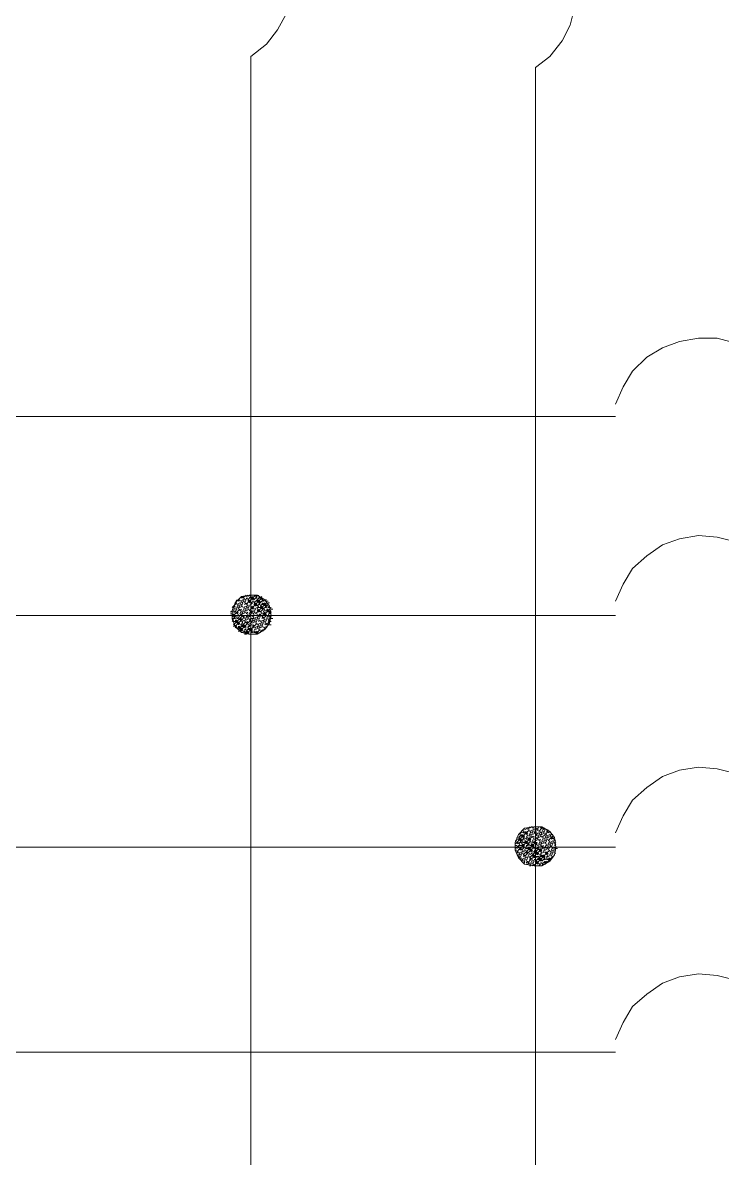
# Model space of a CAD drawing. Header units: millimetres. Extents: x -0.3 to 50, y -1 to 21.3.
# Drawn here: x 8.297 to 9.116, y 18.839 to 20.168 of the extents above; entities that cross this region are included whole.
import ezdxf

# ---------------------------------------------------------------- set-up
doc = ezdxf.new("R2010")
doc.units = ezdxf.units.MM
doc.header["$LTSCALE"] = 0.5
doc.layers.add('TABLA', color=7, linetype='Continuous')

msp = doc.modelspace()

# ---------------------------------------------------------------- linework, layer by layer
at = {"layer": 'TABLA', "color": 7, "linetype": 'Continuous', "lineweight": 18, "true_color": 0x000007}
for p, q in [((8.5637, 20.1286), (8.5637, 17.9193)), ((8.8971, 20.1158), (8.8971, 17.9193)), ((8.9905, 19.7073), (8.0984, 19.7073)), ((8.5527, 19.4948), (8.5545, 19.4966)), ((8.5545, 19.4948), (8.5582, 19.4984)), ((8.5582, 19.4966), (8.56, 19.4984)), ((8.56, 19.4966), (8.5637, 19.4984)), ((8.5637, 19.4984), (8.5655, 19.4984)), ((8.5637, 19.4948), (8.5655, 19.4966)), ((8.5655, 19.4984), (8.5673, 19.4984)), ((8.5673, 19.4984), (8.5692, 19.4984)), ((8.5673, 19.493), (8.571, 19.4966)), ((8.5692, 19.4966), (8.571, 19.4984)), ((8.5728, 19.4966), (8.5728, 19.4984)), ((8.5746, 19.4948), (8.5765, 19.4966)), ((8.5435, 19.4838), (8.5453, 19.4856)), ((8.5435, 19.4801), (8.5453, 19.4838)), ((8.5453, 19.4893), (8.5472, 19.493)), ((8.5453, 19.482), (8.549, 19.4838)), ((8.5472, 19.4875), (8.5508, 19.4893)), ((8.5472, 19.4838), (8.549, 19.4875)), ((8.549, 19.493), (8.5508, 19.4948)), ((8.549, 19.4911), (8.5508, 19.493)), ((8.549, 19.4856), (8.5527, 19.4875)), ((8.549, 19.482), (8.5508, 19.4856)), ((8.5508, 19.4911), (8.5545, 19.493)), ((8.5508, 19.4875), (8.5527, 19.4911)), ((8.5508, 19.4838), (8.5545, 19.4856)), ((8.5527, 19.4893), (8.5563, 19.4911)), ((8.5527, 19.4856), (8.5545, 19.4893)), ((8.5545, 19.4911), (8.5563, 19.4948)), ((8.5545, 19.4838), (8.5582, 19.4856)), ((8.5545, 19.4801), (8.5563, 19.4838)), ((8.5563, 19.493), (8.56, 19.4948)), ((8.5563, 19.4893), (8.5582, 19.493)), ((8.5563, 19.4875), (8.5582, 19.4893)), ((8.5563, 19.482), (8.56, 19.4838)), ((8.5582, 19.4948), (8.56, 19.4948)), ((8.5582, 19.4838), (8.56, 19.4875)), ((8.56, 19.4911), (8.5618, 19.493)), ((8.56, 19.4856), (8.5637, 19.4875)), ((8.56, 19.482), (8.5618, 19.4856)), ((8.5618, 19.4893), (8.5637, 19.4911)), ((8.5637, 19.4948), (8.5655, 19.4948)), ((8.5637, 19.4893), (8.5673, 19.4911)), ((8.5637, 19.4893), (8.5655, 19.4893)), ((8.5637, 19.4875), (8.5655, 19.4893)), ((8.5637, 19.4856), (8.5637, 19.4875)), ((8.5637, 19.4838), (8.5655, 19.4856)), ((8.5637, 19.4838), (8.5655, 19.4838)), ((8.5655, 19.493), (8.5673, 19.4948)), ((8.5655, 19.4911), (8.5673, 19.4911)), ((8.5655, 19.482), (8.5673, 19.4838)), ((8.5673, 19.4875), (8.5692, 19.4893)), ((8.5673, 19.482), (8.571, 19.4838)), ((8.5692, 19.4948), (8.571, 19.4948)), ((8.5692, 19.4911), (8.571, 19.4911)), ((8.5692, 19.4856), (8.571, 19.4875)), ((8.571, 19.4911), (8.5728, 19.493)), ((8.571, 19.482), (8.5728, 19.4856)), ((8.5728, 19.4948), (8.5746, 19.4948)), ((8.5728, 19.4893), (8.5746, 19.4911)), ((8.5728, 19.4875), (8.5746, 19.4875)), ((8.5728, 19.4838), (8.5746, 19.4838)), ((8.5746, 19.4856), (8.5783, 19.4893)), ((8.5746, 19.4838), (8.5765, 19.4856)), ((8.5765, 19.493), (8.5783, 19.4948)), ((8.5765, 19.4911), (8.5783, 19.4911)), ((8.5765, 19.4875), (8.5783, 19.4875)), ((8.5765, 19.482), (8.5783, 19.4838)), ((8.5783, 19.4911), (8.5801, 19.493)), ((8.5783, 19.4875), (8.5801, 19.4893)), ((8.5801, 19.493), (8.582, 19.493)), ((8.5801, 19.4911), (8.582, 19.4911)), ((8.5801, 19.4856), (8.582, 19.4875)), ((8.5801, 19.4838), (8.582, 19.4838)), ((8.582, 19.4911), (8.5838, 19.4911)), ((8.582, 19.4838), (8.5856, 19.4856)), ((8.5838, 19.4893), (8.5856, 19.4893)), ((8.5838, 19.4838), (8.5856, 19.4838)), ((8.5856, 19.4838), (8.5856, 19.4856)), ((8.9905, 19.4746), (8.0984, 19.4746)), ((8.5398, 19.4783), (8.5417, 19.4801)), ((8.5398, 19.4765), (8.5417, 19.4765)), ((8.5417, 19.482), (8.5435, 19.482)), ((8.5417, 19.4783), (8.5453, 19.4801)), ((8.5417, 19.4746), (8.5435, 19.4765)), ((8.5417, 19.4746), (8.5435, 19.4746)), ((8.5417, 19.4728), (8.5435, 19.4746)), ((8.5417, 19.471), (8.5435, 19.471)), ((8.5435, 19.4783), (8.5453, 19.4783)), ((8.5435, 19.4728), (8.5453, 19.4746)), ((8.5435, 19.471), (8.5453, 19.471)), ((8.5453, 19.4783), (8.5472, 19.482)), ((8.5453, 19.471), (8.549, 19.4728)), ((8.5472, 19.4765), (8.549, 19.4783)), ((8.5472, 19.471), (8.549, 19.471)), ((8.549, 19.4746), (8.549, 19.4765)), ((8.549, 19.4746), (8.5508, 19.4746)), ((8.549, 19.471), (8.5508, 19.4746)), ((8.5508, 19.4801), (8.5527, 19.482)), ((8.5508, 19.4765), (8.5527, 19.4801)), ((8.5508, 19.4746), (8.5527, 19.4765)), ((8.5508, 19.4691), (8.5527, 19.471)), ((8.5527, 19.4783), (8.5563, 19.4801)), ((8.5527, 19.4746), (8.5545, 19.4783)), ((8.5527, 19.4746), (8.5545, 19.4746)), ((8.5545, 19.4765), (8.5582, 19.4783)), ((8.5545, 19.4728), (8.5563, 19.4746)), ((8.5563, 19.4783), (8.5582, 19.482)), ((8.5563, 19.471), (8.56, 19.4728)), ((8.5563, 19.4673), (8.5582, 19.471)), ((8.5582, 19.4801), (8.5618, 19.482)), ((8.5582, 19.4765), (8.56, 19.4783)), ((8.5582, 19.4728), (8.56, 19.4746)), ((8.5582, 19.4691), (8.5618, 19.471)), ((8.56, 19.4746), (8.56, 19.4765)), ((8.56, 19.4746), (8.5618, 19.4746)), ((8.56, 19.471), (8.5618, 19.4746)), ((8.5618, 19.4801), (8.5637, 19.482)), ((8.5618, 19.4765), (8.5637, 19.4801)), ((8.5618, 19.4746), (8.5637, 19.4765)), ((8.5618, 19.4728), (8.5637, 19.4746)), ((8.5618, 19.4691), (8.5637, 19.471)), ((8.5637, 19.4801), (8.5655, 19.4801)), ((8.5637, 19.4783), (8.5673, 19.4801)), ((8.5637, 19.4783), (8.5655, 19.4783)), ((8.5637, 19.4765), (8.5655, 19.4783)), ((8.5637, 19.4746), (8.5637, 19.4765)), ((8.5637, 19.4746), (8.5655, 19.4746)), ((8.5637, 19.4746), (8.5655, 19.4746)), ((8.5637, 19.471), (8.5655, 19.471)), ((8.5655, 19.4765), (8.5692, 19.4783)), ((8.5655, 19.4728), (8.5673, 19.4746)), ((8.5655, 19.4691), (8.5673, 19.4728)), ((8.5673, 19.4783), (8.5692, 19.482)), ((8.5673, 19.4746), (8.5673, 19.4765)), ((8.5673, 19.471), (8.571, 19.4728)), ((8.5673, 19.4673), (8.5692, 19.471)), ((8.5692, 19.4746), (8.571, 19.4746)), ((8.5692, 19.4691), (8.5728, 19.471)), ((8.571, 19.4801), (8.5728, 19.482)), ((8.571, 19.4746), (8.571, 19.4765)), ((8.571, 19.4746), (8.5728, 19.4746)), ((8.571, 19.471), (8.5728, 19.4746)), ((8.5728, 19.4783), (8.5746, 19.4801)), ((8.5728, 19.4746), (8.5746, 19.4765)), ((8.5728, 19.4728), (8.5765, 19.4746)), ((8.5728, 19.4691), (8.5746, 19.4728)), ((8.5746, 19.4746), (8.5765, 19.4783)), ((8.5746, 19.4746), (8.5765, 19.4746)), ((8.5765, 19.4765), (8.5783, 19.4765)), ((8.5765, 19.4728), (8.5783, 19.4746)), ((8.5765, 19.471), (8.5783, 19.4728)), ((8.5783, 19.4783), (8.5801, 19.482)), ((8.5783, 19.4765), (8.5801, 19.4783)), ((8.5783, 19.4673), (8.5801, 19.471)), ((8.5801, 19.4801), (8.582, 19.4801)), ((8.5801, 19.4746), (8.582, 19.4765)), ((8.5801, 19.4746), (8.582, 19.4746)), ((8.5801, 19.4691), (8.5838, 19.471)), ((8.582, 19.482), (8.5838, 19.482)), ((8.582, 19.4801), (8.5838, 19.482)), ((8.582, 19.471), (8.5838, 19.4746)), ((8.5838, 19.4783), (8.5856, 19.4801)), ((8.5838, 19.4728), (8.5856, 19.4728)), ((8.5838, 19.4691), (8.5875, 19.4728)), ((8.5856, 19.4765), (8.5875, 19.4783)), ((8.5856, 19.4746), (8.5875, 19.4746)), ((8.5856, 19.4728), (8.5875, 19.4746)), ((8.5875, 19.482), (8.5893, 19.482)), ((8.5875, 19.471), (8.5893, 19.471)), ((8.5417, 19.4673), (8.5435, 19.4691)), ((8.5435, 19.4673), (8.5453, 19.4673)), ((8.5435, 19.4655), (8.5453, 19.4655)), ((8.5435, 19.4618), (8.5453, 19.4636)), ((8.5453, 19.4691), (8.5472, 19.4691)), ((8.5453, 19.4673), (8.5472, 19.4691)), ((8.5453, 19.46), (8.5472, 19.4618)), ((8.5472, 19.4655), (8.549, 19.4673)), ((8.5472, 19.46), (8.549, 19.46)), ((8.549, 19.4636), (8.5508, 19.4655)), ((8.549, 19.4618), (8.5508, 19.4618)), ((8.549, 19.46), (8.5508, 19.4618)), ((8.5508, 19.4636), (8.5527, 19.4636)), ((8.5508, 19.4581), (8.5527, 19.46)), ((8.5527, 19.4673), (8.5563, 19.4691)), ((8.5527, 19.4636), (8.5545, 19.4673)), ((8.5527, 19.4655), (8.5545, 19.4655)), ((8.5527, 19.4618), (8.5545, 19.4618)), ((8.5527, 19.4563), (8.5545, 19.4581)), ((8.5545, 19.4618), (8.5563, 19.4636)), ((8.5563, 19.46), (8.5582, 19.4618)), ((8.5563, 19.4563), (8.5582, 19.46)), ((8.5563, 19.4581), (8.5582, 19.4581)), ((8.5582, 19.4655), (8.56, 19.4673)), ((8.56, 19.4636), (8.5637, 19.4655)), ((8.56, 19.46), (8.5618, 19.4636)), ((8.56, 19.4618), (8.5618, 19.4618)), ((8.56, 19.4581), (8.5618, 19.4581)), ((8.5618, 19.4618), (8.5637, 19.4636)), ((8.5618, 19.4581), (8.5637, 19.46)), ((8.5637, 19.4673), (8.5673, 19.4691)), ((8.5637, 19.4673), (8.5655, 19.4673)), ((8.5637, 19.4655), (8.5655, 19.4673)), ((8.5637, 19.4636), (8.5637, 19.4655)), ((8.5637, 19.4636), (8.5655, 19.4636)), ((8.5637, 19.4563), (8.5655, 19.4581)), ((8.5655, 19.4655), (8.5692, 19.4673)), ((8.5655, 19.4618), (8.5673, 19.4636)), ((8.5673, 19.46), (8.571, 19.4618)), ((8.5673, 19.4563), (8.5692, 19.46)), ((8.5692, 19.4655), (8.571, 19.4691)), ((8.5692, 19.4581), (8.5728, 19.46)), ((8.571, 19.4636), (8.5746, 19.4655)), ((8.571, 19.46), (8.5728, 19.4636)), ((8.5728, 19.4673), (8.5746, 19.4691)), ((8.5728, 19.4618), (8.5765, 19.4636)), ((8.5728, 19.4581), (8.5746, 19.4618)), ((8.5746, 19.4673), (8.5783, 19.4691)), ((8.5746, 19.4636), (8.5765, 19.4673)), ((8.5746, 19.46), (8.5783, 19.4618)), ((8.5746, 19.4563), (8.5783, 19.4581)), ((8.5765, 19.4655), (8.5801, 19.4673)), ((8.5765, 19.4618), (8.5783, 19.4655)), ((8.5783, 19.46), (8.582, 19.4618)), ((8.5783, 19.4563), (8.5801, 19.46)), ((8.5801, 19.4655), (8.582, 19.4691)), ((8.5801, 19.4636), (8.582, 19.4655)), ((8.582, 19.46), (8.5838, 19.4636)), ((8.5838, 19.4673), (8.5856, 19.4691)), ((8.5856, 19.4636), (8.5875, 19.4636)), ((8.549, 19.4563), (8.5508, 19.4563)), ((8.5527, 19.4545), (8.5545, 19.4545)), ((8.5545, 19.4563), (8.5563, 19.4563)), ((8.5563, 19.4545), (8.5582, 19.4545)), ((8.5563, 19.4527), (8.5582, 19.4527)), ((8.5582, 19.4545), (8.56, 19.4563)), ((8.56, 19.4527), (8.5618, 19.4545)), ((8.5618, 19.4527), (8.5637, 19.4527)), ((8.5637, 19.4563), (8.5655, 19.4563)), ((8.5637, 19.4545), (8.5655, 19.4563)), ((8.5637, 19.4545), (8.5655, 19.4545)), ((8.5637, 19.4527), (8.5637, 19.4545)), ((8.5637, 19.4527), (8.5655, 19.4527)), ((8.5655, 19.4545), (8.5692, 19.4563)), ((8.5655, 19.4527), (8.5673, 19.4527)), ((8.5673, 19.4545), (8.5692, 19.4545)), ((8.5692, 19.4545), (8.571, 19.4563)), ((8.571, 19.4527), (8.5728, 19.4545)), ((8.5746, 19.4545), (8.5765, 19.4563)), ((8.8769, 19.2145), (8.8806, 19.2182)), ((8.8787, 19.2182), (8.8806, 19.2218)), ((8.8806, 19.22), (8.8842, 19.2218)), ((8.8806, 19.2163), (8.8824, 19.2182)), ((8.8824, 19.2218), (8.8824, 19.2237)), ((8.8824, 19.22), (8.8842, 19.22)), ((8.8842, 19.2237), (8.8879, 19.2255)), ((8.8842, 19.22), (8.8861, 19.2218)), ((8.8861, 19.2182), (8.8879, 19.22)), ((8.8861, 19.2145), (8.8879, 19.2182)), ((8.8879, 19.2237), (8.8897, 19.2273)), ((8.8879, 19.2163), (8.8916, 19.2182)), ((8.8897, 19.2255), (8.8934, 19.2273)), ((8.8897, 19.2218), (8.8934, 19.2237)), ((8.8897, 19.2182), (8.8916, 19.2218)), ((8.8916, 19.2273), (8.8934, 19.2273)), ((8.8916, 19.22), (8.8952, 19.2218)), ((8.8916, 19.2163), (8.8934, 19.22)), ((8.8934, 19.2255), (8.8952, 19.2273)), ((8.8934, 19.2218), (8.8952, 19.2255)), ((8.8934, 19.2182), (8.8971, 19.22)), ((8.8952, 19.2237), (8.8971, 19.2237)), ((8.8952, 19.22), (8.8971, 19.2218)), ((8.8971, 19.2273), (8.8989, 19.2273)), ((8.8971, 19.2255), (8.8971, 19.2273)), ((8.8971, 19.2237), (8.8989, 19.2255)), ((8.8971, 19.2218), (8.8971, 19.2237)), ((8.8971, 19.2218), (8.9007, 19.2237)), ((8.8971, 19.22), (8.8989, 19.22)), ((8.8971, 19.2182), (8.9007, 19.22)), ((8.8971, 19.2182), (8.8989, 19.2182)), ((8.8971, 19.2163), (8.8989, 19.2182)), ((8.8989, 19.2273), (8.9007, 19.2273)), ((8.8989, 19.2237), (8.9007, 19.2273)), ((8.8989, 19.2163), (8.9026, 19.2182)), ((8.9007, 19.2182), (8.9026, 19.2218)), ((8.9026, 19.2273), (8.9044, 19.2273)), ((8.9026, 19.2255), (8.9044, 19.2273)), ((8.9026, 19.22), (8.9062, 19.2218)), ((8.9026, 19.2163), (8.9044, 19.22)), ((8.9044, 19.2218), (8.9062, 19.2255)), ((8.9044, 19.2182), (8.9081, 19.22)), ((8.9062, 19.2237), (8.9081, 19.2255)), ((8.9062, 19.22), (8.9081, 19.2237)), ((8.9081, 19.2145), (8.9099, 19.2182)), ((8.9099, 19.2237), (8.9117, 19.2237)), ((8.9099, 19.2218), (8.9117, 19.2237)), ((8.9099, 19.2163), (8.9136, 19.2182)), ((8.9117, 19.22), (8.9136, 19.2218)), ((8.9136, 19.22), (8.9154, 19.22)), ((8.9136, 19.2163), (8.9154, 19.2182)), ((8.9154, 19.2182), (8.9172, 19.2182)), ((8.8732, 19.2108), (8.8751, 19.2108)), ((8.8732, 19.2053), (8.8751, 19.2053)), ((8.8751, 19.2127), (8.8751, 19.2145)), ((8.8751, 19.2127), (8.8769, 19.2127)), ((8.8751, 19.2072), (8.8769, 19.209)), ((8.8751, 19.2035), (8.8769, 19.2053)), ((8.8769, 19.2127), (8.8787, 19.2145)), ((8.8769, 19.2035), (8.8787, 19.2072)), ((8.8787, 19.2163), (8.8806, 19.2163)), ((8.8787, 19.2108), (8.8806, 19.2127)), ((8.8787, 19.209), (8.8806, 19.209)), ((8.8787, 19.2053), (8.8806, 19.2053)), ((8.8806, 19.2072), (8.8824, 19.2108)), ((8.8806, 19.2053), (8.8824, 19.2072)), ((8.8824, 19.2145), (8.8842, 19.2163)), ((8.8824, 19.2127), (8.8842, 19.2127)), ((8.8824, 19.209), (8.8842, 19.209)), ((8.8824, 19.2035), (8.8842, 19.2053)), ((8.8842, 19.2127), (8.8879, 19.2145)), ((8.8842, 19.2108), (8.8861, 19.2108)), ((8.8842, 19.209), (8.8861, 19.2108)), ((8.8861, 19.2127), (8.8879, 19.2127)), ((8.8861, 19.2072), (8.8879, 19.209)), ((8.8861, 19.2053), (8.8879, 19.2053)), ((8.8879, 19.2127), (8.8897, 19.2145)), ((8.8879, 19.2053), (8.8897, 19.2072)), ((8.8897, 19.2163), (8.8916, 19.2163)), ((8.8897, 19.2108), (8.8916, 19.2127)), ((8.8897, 19.2053), (8.8916, 19.2053)), ((8.8916, 19.209), (8.8952, 19.2108)), ((8.8916, 19.2072), (8.8934, 19.2072)), ((8.8916, 19.2053), (8.8934, 19.2072)), ((8.8934, 19.2145), (8.8952, 19.2163)), ((8.8934, 19.2108), (8.8952, 19.2145)), ((8.8934, 19.209), (8.8952, 19.209)), ((8.8934, 19.2035), (8.8952, 19.2053)), ((8.8952, 19.2127), (8.8971, 19.2127)), ((8.8952, 19.209), (8.8971, 19.2108)), ((8.8971, 19.2145), (8.8971, 19.2163)), ((8.8971, 19.2127), (8.8989, 19.2145)), ((8.8971, 19.2108), (8.8971, 19.2127)), ((8.8971, 19.2108), (8.9007, 19.2127)), ((8.8971, 19.209), (8.8989, 19.209)), ((8.8971, 19.2072), (8.8989, 19.209)), ((8.8971, 19.2072), (8.8989, 19.2072)), ((8.8971, 19.2053), (8.8989, 19.2072)), ((8.8971, 19.2035), (8.8971, 19.2053)), ((8.8989, 19.2127), (8.9007, 19.2163)), ((8.8989, 19.2053), (8.9026, 19.2072)), ((8.9007, 19.2145), (8.9044, 19.2163)), ((8.9007, 19.2108), (8.9026, 19.2127)), ((8.9007, 19.2072), (8.9026, 19.2108)), ((8.9007, 19.2035), (8.9007, 19.2053)), ((8.9026, 19.209), (8.9062, 19.2108)), ((8.9026, 19.2053), (8.9044, 19.209)), ((8.9026, 19.2035), (8.9044, 19.2053)), ((8.9044, 19.2108), (8.9062, 19.2145)), ((8.9044, 19.2072), (8.9081, 19.209)), ((8.9044, 19.2035), (8.9062, 19.2053)), ((8.9062, 19.2127), (8.9099, 19.2145)), ((8.9062, 19.209), (8.9081, 19.2127)), ((8.9081, 19.2108), (8.9117, 19.2127)), ((8.9081, 19.2072), (8.9099, 19.2108)), ((8.9081, 19.2035), (8.9099, 19.2072)), ((8.9099, 19.2127), (8.9117, 19.2163)), ((8.9099, 19.2053), (8.9136, 19.2072)), ((8.9117, 19.2145), (8.9154, 19.2163)), ((8.9117, 19.2072), (8.9136, 19.2108)), ((8.9117, 19.2035), (8.9117, 19.2053)), ((8.9136, 19.209), (8.9172, 19.2108)), ((8.9136, 19.2053), (8.9154, 19.209)), ((8.9136, 19.2035), (8.9154, 19.2053)), ((8.9154, 19.2127), (8.9172, 19.2145)), ((8.9154, 19.2072), (8.919, 19.209)), ((8.9154, 19.2035), (8.9172, 19.2072)), ((8.9172, 19.2127), (8.919, 19.2145)), ((8.9172, 19.209), (8.919, 19.2127)), ((8.919, 19.2108), (8.9209, 19.2108)), ((8.919, 19.2072), (8.9209, 19.209)), ((8.919, 19.2053), (8.9209, 19.2072)), ((8.9905, 19.2035), (8.0984, 19.2035)), ((8.8732, 19.2035), (8.8751, 19.2035)), ((8.8732, 19.2017), (8.8751, 19.2035)), ((8.8732, 19.1998), (8.8751, 19.1998)), ((8.8751, 19.2017), (8.8787, 19.2035)), ((8.8751, 19.1962), (8.8769, 19.198)), ((8.8751, 19.1944), (8.8769, 19.1944)), ((8.8769, 19.2035), (8.8787, 19.2035)), ((8.8769, 19.1962), (8.8806, 19.198)), ((8.8769, 19.1925), (8.8787, 19.1962)), ((8.8769, 19.1907), (8.8787, 19.1925)), ((8.8787, 19.1998), (8.8806, 19.2017)), ((8.8787, 19.1944), (8.8824, 19.1962)), ((8.8787, 19.1907), (8.8806, 19.1944)), ((8.8787, 19.1889), (8.8806, 19.1907)), ((8.8806, 19.1962), (8.8824, 19.1998)), ((8.8806, 19.1889), (8.8842, 19.1907)), ((8.8824, 19.2035), (8.8842, 19.2035)), ((8.8824, 19.198), (8.8861, 19.1998)), ((8.8824, 19.1925), (8.8842, 19.1944)), ((8.8842, 19.1998), (8.8861, 19.2035)), ((8.8842, 19.1889), (8.8861, 19.1925)), ((8.8861, 19.2017), (8.8879, 19.2017)), ((8.8861, 19.1962), (8.8879, 19.198)), ((8.8861, 19.1907), (8.8897, 19.1925)), ((8.8861, 19.187), (8.8879, 19.1907)), ((8.8879, 19.2035), (8.8897, 19.2035)), ((8.8879, 19.2017), (8.8897, 19.2035)), ((8.8879, 19.1925), (8.8897, 19.1962)), ((8.8897, 19.1998), (8.8916, 19.2017)), ((8.8897, 19.1944), (8.8934, 19.1962)), ((8.8897, 19.1889), (8.8916, 19.1907)), ((8.8916, 19.198), (8.8934, 19.1998)), ((8.8916, 19.1962), (8.8934, 19.1962)), ((8.8934, 19.2035), (8.8952, 19.2035)), ((8.8934, 19.198), (8.8952, 19.198)), ((8.8934, 19.1925), (8.8952, 19.1944)), ((8.8952, 19.2017), (8.8971, 19.2035)), ((8.8952, 19.1998), (8.8971, 19.1998)), ((8.8952, 19.198), (8.8971, 19.1998)), ((8.8952, 19.1962), (8.8971, 19.1962)), ((8.8952, 19.1907), (8.8971, 19.1925)), ((8.8971, 19.2035), (8.8989, 19.2035)), ((8.8971, 19.2017), (8.8989, 19.2017)), ((8.8971, 19.198), (8.9007, 19.2017)), ((8.8971, 19.1998), (8.8989, 19.1998)), ((8.8971, 19.1962), (8.8989, 19.198)), ((8.8971, 19.1962), (8.8989, 19.1962)), ((8.8971, 19.1925), (8.8989, 19.1925)), ((8.8971, 19.1907), (8.9007, 19.1925)), ((8.8989, 19.2035), (8.9007, 19.2035)), ((8.8989, 19.2017), (8.9007, 19.2035)), ((8.8989, 19.1944), (8.9007, 19.1962)), ((8.8989, 19.1925), (8.9007, 19.1925)), ((8.9007, 19.2035), (8.9026, 19.2035)), ((8.9007, 19.1998), (8.9026, 19.2017)), ((8.9007, 19.1944), (8.9026, 19.1944)), ((8.9007, 19.1889), (8.9026, 19.1907)), ((8.9026, 19.198), (8.9044, 19.1998)), ((8.9026, 19.1944), (8.9044, 19.198)), ((8.9026, 19.1962), (8.9044, 19.1962)), ((8.9026, 19.1925), (8.9044, 19.1925)), ((8.9044, 19.2035), (8.9062, 19.2035)), ((8.9044, 19.1962), (8.9081, 19.198)), ((8.9044, 19.1925), (8.9062, 19.1944)), ((8.9044, 19.187), (8.9081, 19.1907)), ((8.9062, 19.2017), (8.9099, 19.2035)), ((8.9062, 19.198), (8.9081, 19.2017)), ((8.9062, 19.1998), (8.9081, 19.1998)), ((8.9062, 19.1907), (8.9081, 19.1925)), ((8.9081, 19.2035), (8.9099, 19.2035)), ((8.9081, 19.1998), (8.9117, 19.2017)), ((8.9081, 19.1962), (8.9099, 19.198)), ((8.9081, 19.1889), (8.9117, 19.1907)), ((8.9099, 19.2017), (8.9117, 19.2035)), ((8.9099, 19.1944), (8.9117, 19.1962)), ((8.9099, 19.1907), (8.9117, 19.1944)), ((8.9099, 19.1925), (8.9117, 19.1925)), ((8.9117, 19.2035), (8.9136, 19.2035)), ((8.9117, 19.1998), (8.9136, 19.2035)), ((8.9117, 19.1925), (8.9154, 19.1944)), ((8.9117, 19.1889), (8.9136, 19.1907)), ((8.9136, 19.198), (8.9172, 19.1998)), ((8.9136, 19.1944), (8.9154, 19.198)), ((8.9154, 19.2035), (8.9172, 19.2035)), ((8.9154, 19.1998), (8.9172, 19.2035)), ((8.9154, 19.1962), (8.919, 19.198)), ((8.9154, 19.1925), (8.9172, 19.1962)), ((8.9172, 19.2017), (8.9209, 19.2035)), ((8.9172, 19.198), (8.919, 19.2017)), ((8.919, 19.1998), (8.9209, 19.1998)), ((8.919, 19.1962), (8.9209, 19.1962)), ((8.9209, 19.2017), (8.9227, 19.2017)), ((8.8806, 19.187), (8.8824, 19.1889)), ((8.8824, 19.187), (8.8861, 19.1889)), ((8.8824, 19.1852), (8.8842, 19.1852)), ((8.8842, 19.1852), (8.8842, 19.187)), ((8.8861, 19.1852), (8.8879, 19.187)), ((8.8861, 19.1834), (8.8879, 19.1834)), ((8.8879, 19.1834), (8.8897, 19.1852)), ((8.8897, 19.1834), (8.8934, 19.1852)), ((8.8897, 19.1815), (8.8916, 19.1815)), ((8.8916, 19.1852), (8.8934, 19.1889)), ((8.8916, 19.1815), (8.8916, 19.1834)), ((8.8934, 19.187), (8.8971, 19.1889)), ((8.8934, 19.1834), (8.8952, 19.187)), ((8.8934, 19.1815), (8.8952, 19.1834)), ((8.8952, 19.1889), (8.8971, 19.1889)), ((8.8952, 19.1815), (8.8971, 19.1834)), ((8.8971, 19.187), (8.8989, 19.187)), ((8.8971, 19.1852), (8.8989, 19.187)), ((8.8971, 19.1852), (8.8989, 19.1852)), ((8.8971, 19.1815), (8.8989, 19.1815)), ((8.8989, 19.1889), (8.9007, 19.1889)), ((8.8989, 19.1834), (8.9007, 19.1852)), ((8.8989, 19.1815), (8.9007, 19.1815)), ((8.9007, 19.1834), (8.9044, 19.1852)), ((8.9007, 19.1815), (8.9026, 19.1834)), ((8.9026, 19.187), (8.9044, 19.1889)), ((8.9026, 19.1852), (8.9044, 19.1852)), ((8.9044, 19.1834), (8.9081, 19.187)), ((8.9044, 19.1815), (8.9062, 19.1834)), ((8.9062, 19.1889), (8.9081, 19.1889)), ((8.9062, 19.1852), (8.9081, 19.1852)), ((8.9081, 19.1852), (8.9099, 19.187)), ((8.9099, 19.1889), (8.9117, 19.1889)), ((8.9905, 18.9635), (8.0984, 18.9635))]:
    msp.add_line(p, q, dxfattribs=at)
for points in [[(8.5637, 20.1286), (8.582, 20.1433), (8.5948, 20.1598), (8.6058, 20.1799), (8.6113, 20.2019), (8.6113, 20.2239), (8.6076, 20.2459), (8.6003, 20.266), (8.5893, 20.2843), (8.5728, 20.3008), (8.5545, 20.3118), (8.5343, 20.321), (8.5343, 20.4785)], [(8.8971, 20.1158), (8.9136, 20.1286), (8.9282, 20.1469), (8.9374, 20.1653), (8.9429, 20.1872), (8.9447, 20.2092), (8.941, 20.2312), (8.9337, 20.2514), (8.9209, 20.2697), (8.9062, 20.2862), (8.8879, 20.299), (8.8678, 20.3063), (8.8678, 20.4657)], [(9.1828, 19.7513), (9.1682, 19.7696), (9.1517, 19.7824), (9.1315, 19.7934), (9.1096, 19.7989), (9.0876, 19.7989), (9.0656, 19.7952), (9.0454, 19.7879), (9.0271, 19.7769), (9.0106, 19.7604), (8.9997, 19.7421), (8.9905, 19.7219)], [(9.1828, 19.5204), (9.1682, 19.5369), (9.1517, 19.5516), (9.1315, 19.5607), (9.1096, 19.5662), (9.0876, 19.5681), (9.0656, 19.5644), (9.0454, 19.5571), (9.0271, 19.5442), (9.0106, 19.5296), (8.9997, 19.5113), (8.9905, 19.4911)], [(8.56, 19.493), (8.5637, 19.4966), (8.5637, 19.4984)], [(8.5637, 19.493), (8.5655, 19.4948), (8.5692, 19.4984)], [(8.5673, 19.4893), (8.571, 19.493), (8.5746, 19.4966)], [(8.5417, 19.4838), (8.5435, 19.4856), (8.5472, 19.4893)], [(8.5582, 19.4875), (8.5618, 19.4911), (8.5637, 19.493)], [(8.5637, 19.482), (8.5655, 19.4838), (8.5692, 19.4875), (8.5728, 19.4911), (8.5765, 19.4948)], [(8.5692, 19.4765), (8.5728, 19.4801), (8.5765, 19.4838), (8.5801, 19.4875), (8.582, 19.4893)], [(8.571, 19.4856), (8.5746, 19.4893), (8.5783, 19.493)], [(8.5746, 19.4783), (8.5783, 19.482), (8.582, 19.4856), (8.5838, 19.4875)], [(8.5783, 19.4746), (8.5801, 19.4765), (8.5838, 19.4801), (8.5875, 19.4838)], [(8.5417, 19.4691), (8.5453, 19.4728), (8.549, 19.4746)], [(8.5435, 19.4746), (8.5472, 19.4783), (8.5508, 19.482)], [(8.5435, 19.4636), (8.5472, 19.4673), (8.5508, 19.471), (8.5545, 19.4746)], [(8.5453, 19.4618), (8.549, 19.4655), (8.5527, 19.4691), (8.5563, 19.4728)], [(8.5783, 19.471), (8.582, 19.4746), (8.5838, 19.4746)], [(8.5838, 19.4746), (8.5856, 19.4783), (8.5875, 19.4801)], [(8.549, 19.4581), (8.5508, 19.46), (8.5545, 19.4636), (8.5582, 19.4673)], [(8.5508, 19.4563), (8.5527, 19.4581), (8.5563, 19.4618), (8.56, 19.4655), (8.5637, 19.4691)], [(8.5545, 19.4545), (8.5582, 19.4563), (8.5618, 19.46)], [(8.5582, 19.4527), (8.56, 19.4545), (8.5637, 19.4581)], [(8.5637, 19.4581), (8.5673, 19.4618), (8.571, 19.4655)], [(8.5692, 19.4527), (8.571, 19.4545), (8.5746, 19.4581)], [(8.582, 19.4636), (8.5856, 19.4673), (8.5875, 19.4673)], [(9.1828, 19.2493), (9.1682, 19.2658), (9.1517, 19.2805), (9.1315, 19.2896), (9.1096, 19.2951), (9.0876, 19.2969), (9.0656, 19.2933), (9.0454, 19.2859), (9.0271, 19.2731), (9.0106, 19.2585), (8.9997, 19.2401), (8.9905, 19.22)], [(8.8732, 19.2072), (8.8751, 19.209), (8.8787, 19.2127), (8.8824, 19.2163), (8.8861, 19.22), (8.8897, 19.2237)], [(8.9007, 19.2218), (8.9044, 19.2255), (8.9062, 19.2255)], [(8.9044, 19.2145), (8.9081, 19.2182), (8.9117, 19.2218)], [(8.8769, 19.2072), (8.8806, 19.2108), (8.8842, 19.2145)], [(8.8806, 19.2035), (8.8824, 19.2053), (8.8861, 19.209), (8.8897, 19.2127), (8.8934, 19.2163)], [(8.8861, 19.2035), (8.8879, 19.2072), (8.8916, 19.2108)], [(8.8916, 19.2035), (8.8934, 19.2053), (8.8971, 19.209)], [(8.9117, 19.2108), (8.9154, 19.2145), (8.9172, 19.2163)], [(8.8751, 19.198), (8.8787, 19.2017), (8.8806, 19.2035)], [(8.8806, 19.1998), (8.8842, 19.2035), (8.8861, 19.2035)], [(8.8824, 19.1944), (8.8861, 19.198), (8.8897, 19.2017), (8.8916, 19.2035)], [(8.8842, 19.1925), (8.8879, 19.1962), (8.8916, 19.1998), (8.8952, 19.2035), (8.8971, 19.2035)], [(8.8879, 19.1852), (8.8916, 19.1889), (8.8952, 19.1925), (8.8971, 19.1944)], [(8.8897, 19.1907), (8.8934, 19.1944), (8.8971, 19.198)], [(8.8971, 19.1944), (8.8989, 19.1962), (8.9026, 19.1998), (8.9062, 19.2035)], [(8.8971, 19.1834), (8.8989, 19.1852), (8.9026, 19.1889), (8.9062, 19.1925), (8.9099, 19.1962), (8.9136, 19.1998)], [(8.8971, 19.187), (8.9007, 19.1907), (8.9044, 19.1944)], [(8.9081, 19.1834), (8.9099, 19.1852), (8.9136, 19.1889), (8.9172, 19.1925)], [(9.1828, 19.0075), (9.1682, 19.024), (9.1517, 19.0386), (9.1315, 19.0478), (9.1096, 19.0533), (9.0876, 19.0551), (9.0656, 19.0515), (9.0454, 19.0441), (9.0271, 19.0313), (9.0106, 19.0167), (8.9997, 18.9983), (8.9905, 18.9782)]]:
    msp.add_lwpolyline(points, dxfattribs=at)
for points in [[(8.5875, 19.4746), (8.5856, 19.4856), (8.5801, 19.493), (8.571, 19.4984), (8.5618, 19.4984), (8.5527, 19.4966), (8.5453, 19.4893), (8.5417, 19.4801), (8.5417, 19.471), (8.5453, 19.4618), (8.5527, 19.4545), (8.5618, 19.4527), (8.571, 19.4527), (8.5801, 19.4581), (8.5856, 19.4655)], [(8.9209, 19.2035), (8.919, 19.2145), (8.9136, 19.2218), (8.9044, 19.2273), (8.8952, 19.2273), (8.8842, 19.2255), (8.8769, 19.2182), (8.8732, 19.209), (8.8732, 19.1998), (8.8769, 19.1907), (8.8842, 19.1834), (8.8952, 19.1815), (8.9044, 19.1815), (8.9136, 19.187), (8.919, 19.1944)]]:
    msp.add_lwpolyline(points, close=True, dxfattribs=at)

doc.saveas('drawing.dxf')
